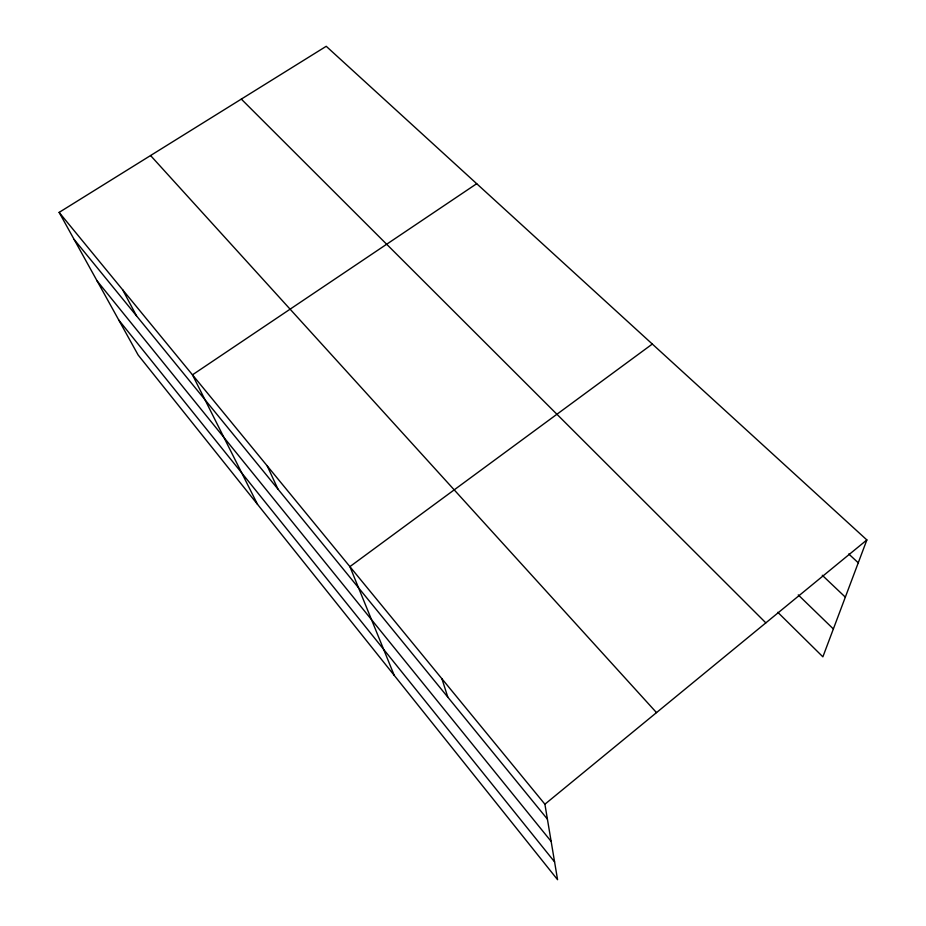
<?xml version="1.0" encoding="UTF-8"?>
<svg xmlns="http://www.w3.org/2000/svg" width="926" height="926" viewBox="0 0 926 926"><rect width="100%" height="100%" fill="white"/><g stroke="black" fill="none" stroke-linecap="round" stroke-linejoin="round"><path stroke-width="1.39" d="M59.137 212.39L544.905 804.219L557.568 879.7L138.148 355.017L59.137 212.39L326.23 46.3L866.863 539.939L822.878 656.835L777.794 612.294M544.905 804.219L866.863 539.939M652.321 344.044L349.901 566.631L394.233 675.378M476.705 183.695L192.469 374.833L257.521 504.346M848.748 553.98L858.263 562.8M822.276 575.266L845.334 597.154M798.247 594.897L833.365 628.962M241.316 99.105L765.837 622.862M150.568 155.533L656.511 712.615M74.138 239.464L547.405 819.14M97.08 280.891L551.144 841.421M118.771 320.049L554.581 861.886M122.649 289.769L136.539 315.905M267.197 465.882L277.974 489.136M441.91 678.735L447.825 697.174"/></g></svg>
